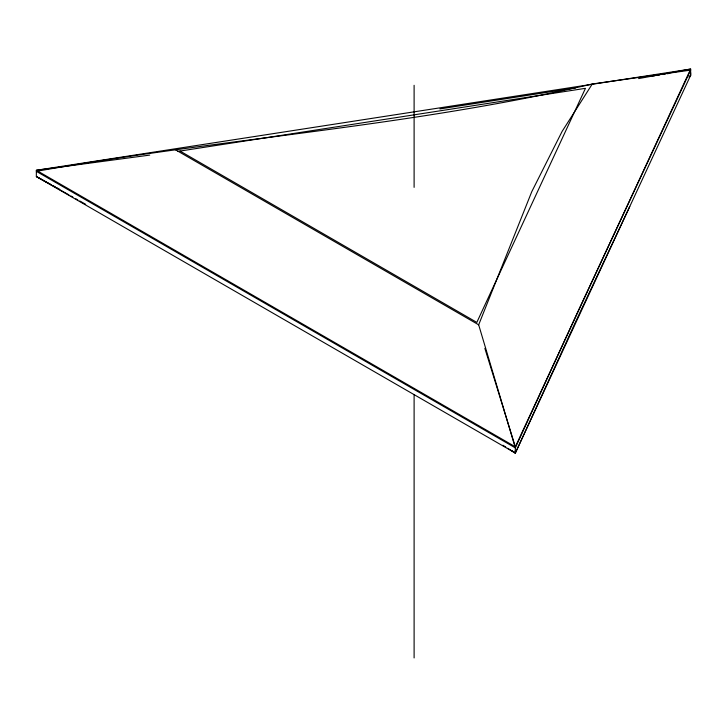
<?xml version="1.0" encoding="UTF-8"?>
<svg xmlns="http://www.w3.org/2000/svg" width="727" height="727" viewBox="0 0 727 727"><rect width="100%" height="100%" fill="white"/><g stroke="black" fill="none" stroke-linecap="round" stroke-linejoin="round"><path stroke-width="1.09" d="M507.682 448.25L515.334 453.075L690.65 75.317L690.65 69.056L36.35 170.282L36.35 176.543L515.334 453.075L515.334 450.476M690.65 75.317L689.123 76.998L690.65 75.317L690.65 72.718M515.334 447.877L478.675 324.824L531.791 191.637L562.107 131.414L592.287 83.987L690.65 70.119L576.22 315.218L515.334 447.877L36.35 171.336C221.099 138.484 409.283 126.662 592.287 83.987M511.59 450.522L515.334 453.075L576.22 320.416L629.746 206.55M638.615 78.589L690.65 69.056L515.334 446.814L515.334 453.075M575.475 87.94L439.88 108.932M652.664 75.999L654.891 75.653M657.126 75.308L659.362 74.963M662.715 74.445L664.951 74.099M667.186 73.745L669.422 73.4M180.032 151.052L585.462 88.331L476.83 322.406L180.032 151.052L177.788 151.352M149.726 155.105L36.35 170.282L515.334 446.814L484.864 348.369M51.281 184.722L36.35 176.543L68.901 194.863M53.271 185.812L55.261 186.903M57.251 187.993L59.241 189.084M70.873 195.972L72.845 197.081M75.808 198.753L77.78 199.861M79.752 200.97L85.668 204.305M175.143 149.58L478.675 324.824M502.902 445.233L505.774 447.041M414.108 85.304L414.108 187.366M414.108 394.87L414.108 657.944"/></g></svg>
